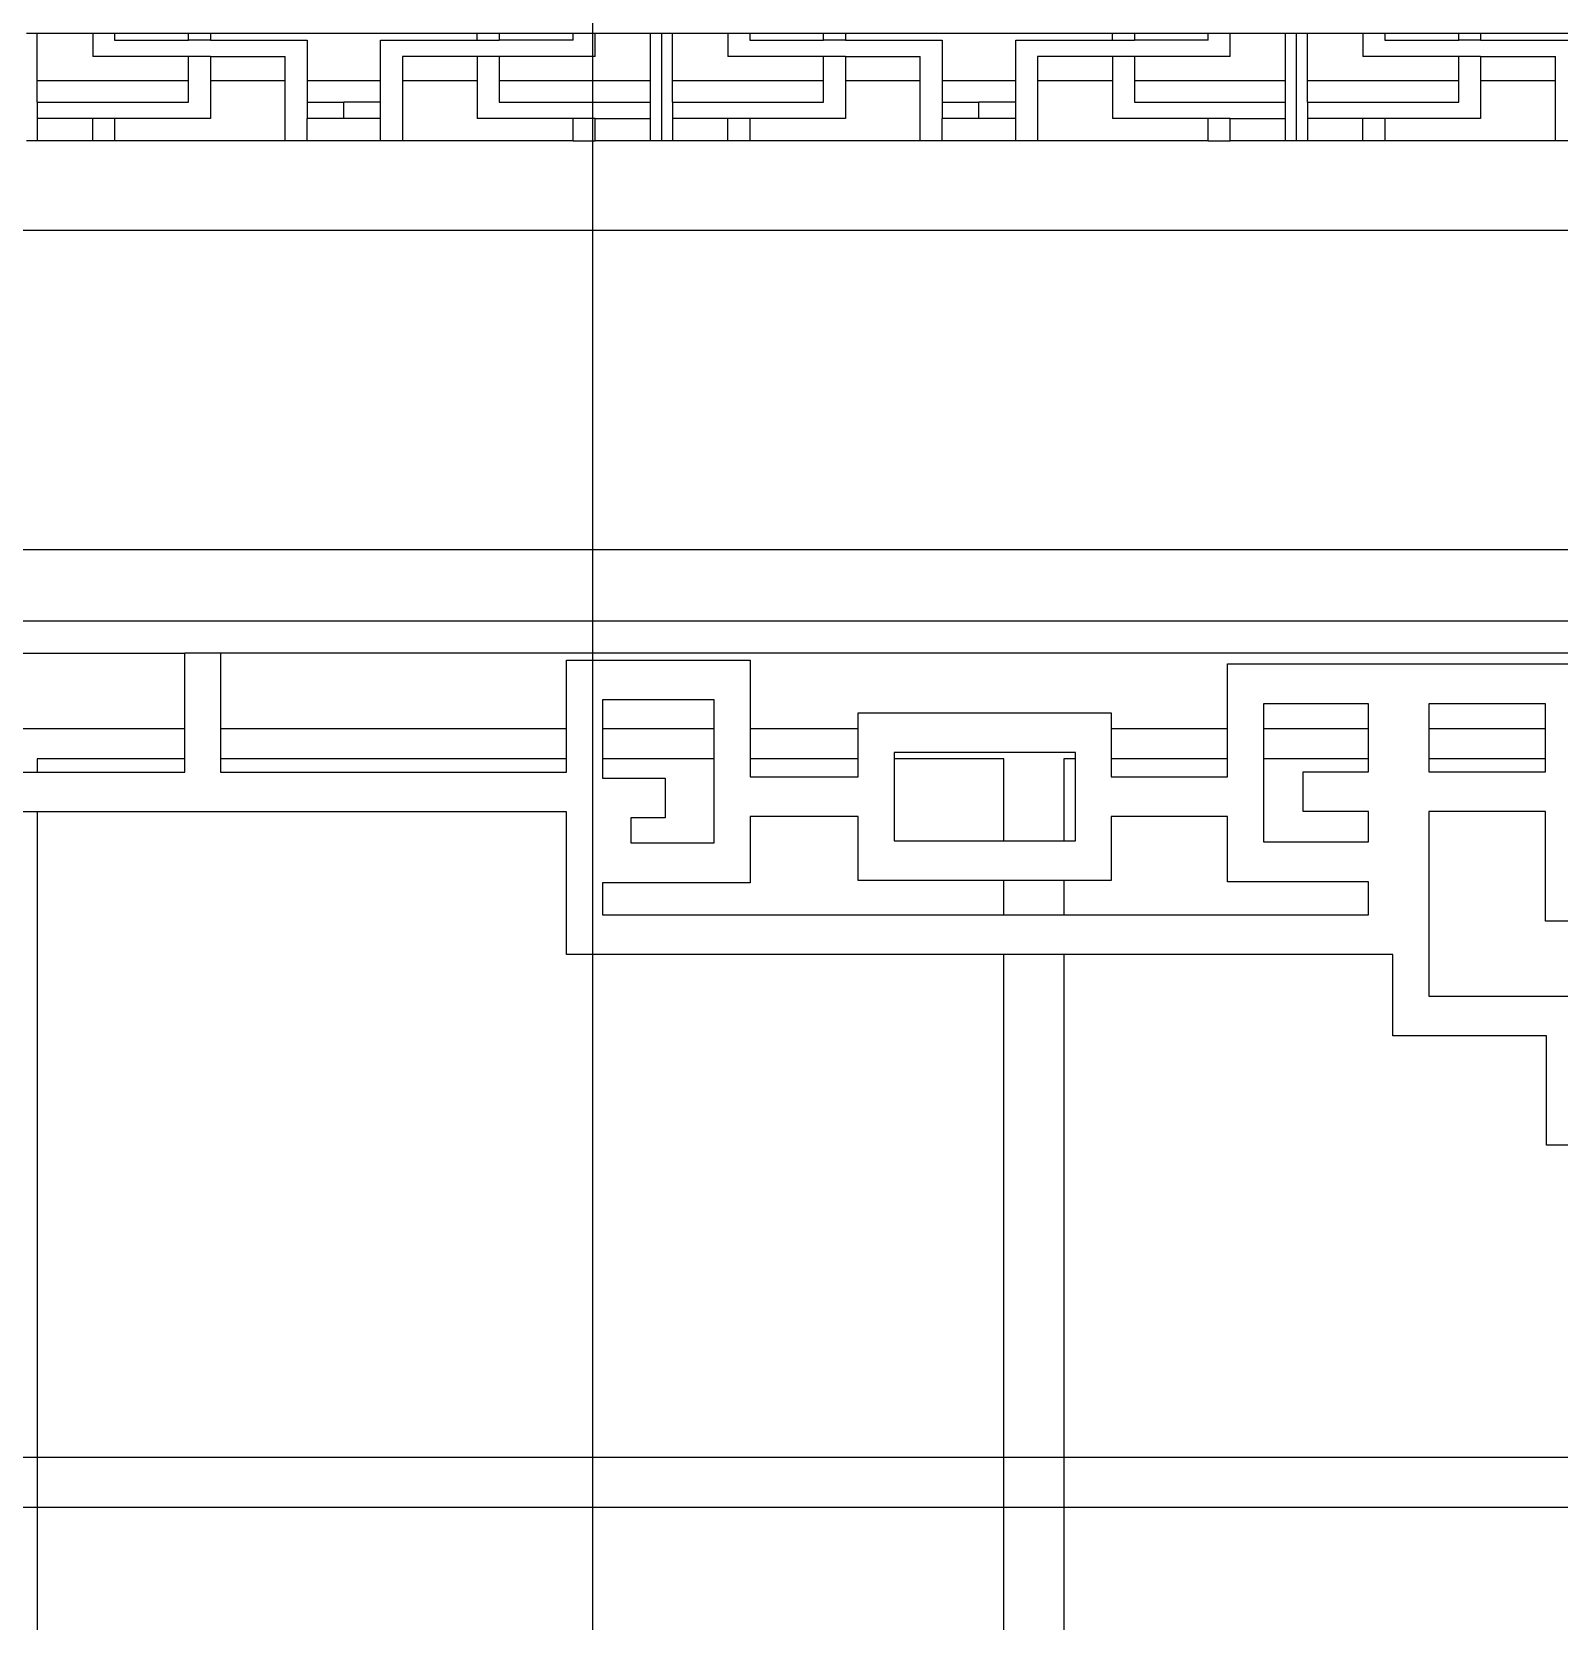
# Model space of a CAD drawing. Extents: x -24961 to 905641, y -154323 to 635957.
# Drawn here: x 412228 to 413759, y -117166 to -115573 of the extents above; entities that cross this region are included whole.
import ezdxf

# ---------------------------------------------------------------- set-up
doc = ezdxf.new("R2010")
doc.units = 0
doc.header["$LTSCALE"] = 1000
doc.header["$MEASUREMENT"] = 0
doc.layers.add('DIM_IDEN', color=3, linetype='Continuous')
doc.layers.add('窗', color=154, linetype='Continuous')

msp = doc.modelspace()

# ---------------------------------------------------------------- linework, layer by layer
for p, q in [((412222.2, -115574.5), (412233.2, -115574.5)), ((412233.2, -115621.9), (412233.2, -115574.5)), ((412233.2, -115574.5), (412288.7, -115574.5)), ((412288.7, -115574.5), (412288.7, -115598.1)), ((412288.7, -115574.5), (412310.7, -115574.5)), ((412310.7, -115574.5), (412310.7, -115581.6)), ((412310.7, -115574.5), (412384.7, -115574.5)), ((412310.7, -115581.6), (412384.7, -115581.6)), ((412384.7, -115581.6), (412384.7, -115574.5)), ((412384.7, -115574.5), (412406.7, -115574.5)), ((412406.7, -115581.6), (412384.7, -115581.6)), ((412406.7, -115574.5), (412406.7, -115581.6)), ((412406.7, -115574.5), (412674.1, -115574.5)), ((412406.7, -115581.6), (412503.6, -115581.6)), ((412503.6, -115581.6), (412503.6, -115621.9)), ((412577.2, -115581.6), (412674.1, -115581.6)), ((412577.2, -115621.9), (412577.2, -115581.6)), ((412674.1, -115581.6), (412674.1, -115574.5)), ((412674.1, -115574.5), (412696.2, -115574.5)), ((412674.1, -115581.6), (412696.2, -115581.6)), ((412696.2, -115574.5), (412696.2, -115581.6)), ((412696.2, -115574.5), (412770.1, -115574.5)), ((412770.1, -115581.6), (412696.2, -115581.6)), ((412770.1, -115581.6), (412770.1, -115574.5)), ((412770.1, -115574.5), (412792.2, -115574.5)), ((412792.2, -115598.1), (412792.2, -115574.5)), ((412792.2, -115574.5), (412847.7, -115574.5)), ((412847.7, -115621.9), (412847.7, -115574.5)), ((412847.7, -115574.5), (412858.7, -115574.5)), ((412858.7, -115574.5), (412858.7, -115682.4)), ((412858.7, -115574.5), (412869.7, -115574.5)), ((412869.7, -115621.9), (412869.7, -115574.5)), ((412869.7, -115574.5), (412925.2, -115574.5)), ((412925.2, -115574.5), (412925.2, -115598.1)), ((412925.2, -115574.5), (412947.3, -115574.5)), ((412947.3, -115574.5), (412947.3, -115581.6)), ((412947.3, -115574.5), (413021.2, -115574.5)), ((412947.3, -115581.6), (413021.2, -115581.6)), ((413021.2, -115581.6), (413021.2, -115574.5)), ((413021.2, -115574.5), (413043.3, -115574.5)), ((413043.3, -115581.6), (413021.2, -115581.6)), ((413043.3, -115574.5), (413043.3, -115581.6)), ((413043.3, -115574.5), (413310.7, -115574.5)), ((413043.3, -115581.6), (413140.2, -115581.6)), ((413140.2, -115581.6), (413140.2, -115621.9)), ((413213.8, -115581.6), (413310.7, -115581.6)), ((413213.8, -115621.9), (413213.8, -115581.6)), ((413310.7, -115581.6), (413310.7, -115574.5)), ((413310.7, -115574.5), (413332.8, -115574.5)), ((413310.7, -115581.6), (413332.8, -115581.6)), ((413332.8, -115574.5), (413332.8, -115581.6)), ((413332.8, -115574.5), (413406.7, -115574.5)), ((413406.7, -115581.6), (413332.8, -115581.6)), ((413406.7, -115581.6), (413406.7, -115574.5)), ((413406.7, -115574.5), (413428.8, -115574.5)), ((413428.8, -115598.1), (413428.8, -115574.5)), ((413428.8, -115574.5), (413484.2, -115574.5)), ((413484.2, -115621.9), (413484.2, -115574.5)), ((413484.2, -115574.5), (413495.3, -115574.5)), ((413495.3, -115682.4), (413495.3, -115574.5)), ((413495.3, -115574.5), (413506.3, -115574.5)), ((413506.3, -115621.9), (413506.3, -115574.5)), ((413506.3, -115574.5), (413561.8, -115574.5)), ((413561.8, -115574.5), (413561.8, -115598.1)), ((413561.8, -115574.5), (413583.8, -115574.5)), ((413583.8, -115574.5), (413583.8, -115581.6)), ((413583.8, -115574.5), (413657.8, -115574.5)), ((413583.8, -115581.6), (413657.8, -115581.6)), ((413657.8, -115581.6), (413657.8, -115574.5)), ((413657.8, -115574.5), (413679.8, -115574.5)), ((413679.8, -115581.6), (413657.8, -115581.6)), ((413679.8, -115574.5), (413679.8, -115581.6)), ((413679.8, -115574.5), (413947.2, -115574.5)), ((413679.8, -115581.6), (413776.8, -115581.6)), ((412384.7, -115598.1), (412288.7, -115598.1)), ((412406.7, -115598.1), (412384.7, -115598.1)), ((412384.7, -115621.9), (412384.7, -115598.1)), ((412406.7, -115598.1), (412406.7, -115621.9)), ((412406.7, -115598.1), (412481.6, -115598.1)), ((412481.6, -115621.9), (412481.6, -115598.1)), ((412674.1, -115598.1), (412599.3, -115598.1)), ((412599.3, -115598.1), (412599.3, -115621.9)), ((412696.2, -115598.1), (412674.1, -115598.1)), ((412674.1, -115598.1), (412674.1, -115621.9)), ((412792.2, -115598.1), (412696.2, -115598.1)), ((412696.2, -115598.1), (412696.2, -115621.9)), ((413021.2, -115598.1), (412925.2, -115598.1)), ((413043.3, -115598.1), (413021.2, -115598.1)), ((413021.2, -115621.9), (413021.2, -115598.1)), ((413043.3, -115598.1), (413043.3, -115621.9)), ((413043.3, -115598.1), (413118.1, -115598.1)), ((413118.1, -115621.9), (413118.1, -115598.1)), ((413310.7, -115598.1), (413235.8, -115598.1)), ((413235.8, -115598.1), (413235.8, -115621.9)), ((413332.8, -115598.1), (413310.7, -115598.1)), ((413310.7, -115598.1), (413310.7, -115621.9)), ((413428.8, -115598.1), (413332.8, -115598.1)), ((413332.8, -115598.1), (413332.8, -115621.9)), ((413657.8, -115598.1), (413561.8, -115598.1)), ((413679.8, -115598.1), (413657.8, -115598.1)), ((413657.8, -115621.9), (413657.8, -115598.1)), ((413679.8, -115598.1), (413679.8, -115621.9)), ((413679.8, -115598.1), (413754.7, -115598.1)), ((413754.7, -115621.9), (413754.7, -115598.1)), ((412233.2, -115621.9), (412384.7, -115621.9)), ((412233.2, -115643.7), (412233.2, -115621.9)), ((412384.7, -115643.7), (412384.7, -115621.9)), ((412406.7, -115621.9), (412481.6, -115621.9)), ((412406.7, -115621.9), (412406.7, -115660.2)), ((412481.6, -115682.4), (412481.6, -115621.9)), ((412503.6, -115621.9), (412577.2, -115621.9)), ((412503.6, -115621.9), (412503.6, -115643.7)), ((412577.2, -115643.7), (412577.2, -115621.9)), ((412599.3, -115621.9), (412674.1, -115621.9)), ((412599.3, -115621.9), (412599.3, -115682.4)), ((412674.1, -115621.9), (412674.1, -115660.2)), ((412696.2, -115621.9), (412847.7, -115621.9)), ((412696.2, -115621.9), (412696.2, -115643.7)), ((412847.7, -115643.7), (412847.7, -115621.9)), ((412869.7, -115621.9), (413021.2, -115621.9)), ((412869.7, -115643.7), (412869.7, -115621.9)), ((413021.2, -115643.7), (413021.2, -115621.9)), ((413043.3, -115621.9), (413118.1, -115621.9)), ((413043.3, -115621.9), (413043.3, -115660.2)), ((413118.1, -115682.4), (413118.1, -115621.9)), ((413140.2, -115621.9), (413213.8, -115621.9)), ((413140.2, -115621.9), (413140.2, -115643.7)), ((413213.8, -115643.7), (413213.8, -115621.9)), ((413235.8, -115621.9), (413310.7, -115621.9)), ((413235.8, -115621.9), (413235.8, -115682.4)), ((413310.7, -115621.9), (413310.7, -115660.2)), ((413332.8, -115621.9), (413484.2, -115621.9)), ((413332.8, -115621.9), (413332.8, -115643.7)), ((413484.2, -115643.7), (413484.2, -115621.9)), ((413506.3, -115621.9), (413657.8, -115621.9)), ((413506.3, -115643.7), (413506.3, -115621.9)), ((413657.8, -115643.7), (413657.8, -115621.9)), ((413679.8, -115621.9), (413754.7, -115621.9)), ((413679.8, -115621.9), (413679.8, -115660.2)), ((413754.7, -115682.4), (413754.7, -115621.9)), ((412233.2, -115643.7), (412233.2, -115660.2)), ((412233.2, -115643.7), (412384.7, -115643.7)), ((412503.6, -115643.7), (412503.6, -115660.2)), ((412503.6, -115643.7), (412540.4, -115643.7)), ((412577.2, -115643.7), (412540.4, -115643.7)), ((412540.4, -115660.2), (412540.4, -115643.7)), ((412577.2, -115660.2), (412577.2, -115643.7)), ((412696.2, -115643.7), (412847.7, -115643.7)), ((412847.7, -115660.2), (412847.7, -115643.7)), ((412869.7, -115643.7), (412869.7, -115660.2)), ((412869.7, -115643.7), (413021.2, -115643.7)), ((413140.2, -115643.7), (413140.2, -115660.2)), ((413140.2, -115643.7), (413177, -115643.7)), ((413213.8, -115643.7), (413177, -115643.7)), ((413177, -115660.2), (413177, -115643.7)), ((413213.8, -115660.2), (413213.8, -115643.7)), ((413332.8, -115643.7), (413484.2, -115643.7)), ((413484.2, -115660.2), (413484.2, -115643.7)), ((413506.3, -115643.7), (413506.3, -115660.2)), ((413506.3, -115643.7), (413657.8, -115643.7)), ((412233.2, -115660.2), (412233.2, -115682.4)), ((412288.7, -115660.2), (412233.2, -115660.2)), ((412310.7, -115660.2), (412288.7, -115660.2)), ((412288.7, -115682.4), (412288.7, -115660.2)), ((412406.7, -115660.2), (412310.7, -115660.2)), ((412310.7, -115660.2), (412310.7, -115682.4)), ((412503.6, -115682.4), (412503.6, -115660.2)), ((412540.4, -115660.2), (412503.6, -115660.2)), ((412577.2, -115660.2), (412540.4, -115660.2)), ((412577.2, -115682.4), (412577.2, -115660.2)), ((412770.1, -115660.2), (412674.1, -115660.2)), ((412770.1, -115682.4), (412770.1, -115660.2)), ((412792.2, -115660.2), (412770.1, -115660.2)), ((412792.2, -115660.2), (412847.7, -115660.2)), ((412792.2, -115682.4), (412792.2, -115660.2)), ((412847.7, -115682.4), (412847.7, -115660.2)), ((412869.7, -115660.2), (412869.7, -115682.4)), ((412925.2, -115660.2), (412869.7, -115660.2)), ((412947.3, -115660.2), (412925.2, -115660.2)), ((412925.2, -115682.4), (412925.2, -115660.2)), ((413043.3, -115660.2), (412947.3, -115660.2)), ((412947.3, -115660.2), (412947.3, -115682.4)), ((413140.2, -115682.4), (413140.2, -115660.2)), ((413177, -115660.2), (413140.2, -115660.2)), ((413213.8, -115660.2), (413177, -115660.2)), ((413213.8, -115682.4), (413213.8, -115660.2)), ((413406.7, -115660.2), (413310.7, -115660.2)), ((413406.7, -115682.4), (413406.7, -115660.2)), ((413428.8, -115660.2), (413406.7, -115660.2)), ((413428.8, -115660.2), (413484.2, -115660.2)), ((413428.8, -115682.4), (413428.8, -115660.2)), ((413484.2, -115682.4), (413484.2, -115660.2)), ((413506.3, -115660.2), (413506.3, -115682.4)), ((413561.8, -115660.2), (413506.3, -115660.2)), ((413583.8, -115660.2), (413561.8, -115660.2)), ((413561.8, -115682.4), (413561.8, -115660.2)), ((413679.8, -115660.2), (413583.8, -115660.2)), ((413583.8, -115660.2), (413583.8, -115682.4)), ((412233.2, -115682.4), (412222.2, -115682.4)), ((412288.7, -115682.4), (412233.2, -115682.4)), ((412310.7, -115682.4), (412288.7, -115682.4)), ((412481.6, -115682.4), (412310.7, -115682.4)), ((412503.6, -115682.4), (412481.6, -115682.4)), ((412577.2, -115682.4), (412503.6, -115682.4)), ((412599.3, -115682.4), (412577.2, -115682.4)), ((412770.1, -115682.4), (412599.3, -115682.4)), ((412770.1, -115682.4), (412792.2, -115682.4)), ((412847.7, -115682.4), (412792.2, -115682.4)), ((412858.7, -115682.4), (412847.7, -115682.4)), ((412869.7, -115682.4), (412858.7, -115682.4)), ((412925.2, -115682.4), (412869.7, -115682.4)), ((412947.3, -115682.4), (412925.2, -115682.4)), ((413118.1, -115682.4), (412947.3, -115682.4)), ((413140.2, -115682.4), (413118.1, -115682.4)), ((413213.8, -115682.4), (413140.2, -115682.4)), ((413235.8, -115682.4), (413213.8, -115682.4)), ((413406.7, -115682.4), (413235.8, -115682.4)), ((413406.7, -115682.4), (413428.8, -115682.4)), ((413484.2, -115682.4), (413428.8, -115682.4)), ((413495.3, -115682.4), (413484.2, -115682.4)), ((413506.3, -115682.4), (413495.3, -115682.4)), ((413561.8, -115682.4), (413506.3, -115682.4)), ((413583.8, -115682.4), (413561.8, -115682.4)), ((413754.7, -115682.4), (413583.8, -115682.4)), ((413776.8, -115682.4), (413754.7, -115682.4)), ((410224.4, -115771.9), (414185.7, -115771.9)), ((412203.2, -116091.9), (414185.7, -116091.9)), ((414120.4, -116163.9), (412203.2, -116163.9)), ((412203.2, -116195.9), (412380.9, -116195.9)), ((412380.9, -116271.9), (412380.9, -116195.9)), ((412416.8, -116195.9), (412380.9, -116195.9)), ((412416.8, -116195.9), (412416.8, -116271.9)), ((414028.2, -116195.9), (412416.8, -116195.9)), ((412763.7, -116202.8), (412947.7, -116202.8)), ((412763.7, -116271.9), (412763.7, -116202.8)), ((412947.7, -116202.8), (412947.7, -116271.9)), ((413426.2, -116206.6), (413780.8, -116206.6)), ((413426.2, -116271.9), (413426.2, -116206.6)), ((412911.7, -116242.8), (412799.6, -116242.8)), ((412799.6, -116242.8), (412799.6, -116271.9)), ((412911.7, -116271.9), (412911.7, -116242.8)), ((413056, -116255.6), (413309.6, -116255.6)), ((413056, -116271.9), (413056, -116255.6)), ((413309.6, -116255.6), (413309.6, -116271.9)), ((413567.3, -116246.6), (413462.1, -116246.6)), ((413462.1, -116246.6), (413462.1, -116271.9)), ((413567.3, -116271.9), (413567.3, -116246.6)), ((413744.9, -116246.6), (413627.9, -116246.6)), ((413627.9, -116246.6), (413627.9, -116271.9)), ((413744.9, -116271.9), (413744.9, -116246.6)), ((412380.9, -116271.9), (412025.5, -116271.9)), ((412380.9, -116301.9), (412380.9, -116271.9)), ((412763.7, -116271.9), (412416.8, -116271.9)), ((412416.8, -116271.9), (412416.8, -116301.9)), ((412763.7, -116301.9), (412763.7, -116271.9)), ((412911.7, -116271.9), (412799.6, -116271.9)), ((412799.6, -116271.9), (412799.6, -116301.9)), ((412911.7, -116301.9), (412911.7, -116271.9)), ((413056, -116271.9), (412947.7, -116271.9)), ((412947.7, -116271.9), (412947.7, -116301.9)), ((413056, -116301.9), (413056, -116271.9)), ((413426.2, -116271.9), (413309.6, -116271.9)), ((413309.6, -116271.9), (413309.6, -116301.9)), ((413426.2, -116301.9), (413426.2, -116271.9)), ((413567.3, -116271.9), (413462.1, -116271.9)), ((413462.1, -116271.9), (413462.1, -116301.9)), ((413567.3, -116301.9), (413567.3, -116271.9)), ((413744.9, -116271.9), (413627.9, -116271.9)), ((413627.9, -116271.9), (413627.9, -116301.9)), ((413744.9, -116301.9), (413744.9, -116271.9)), ((412380.9, -116301.9), (412233.2, -116301.9)), ((412233.2, -116301.9), (412233.2, -116315.1)), ((412380.9, -116315.1), (412380.9, -116301.9)), ((412763.7, -116301.9), (412416.8, -116301.9)), ((412416.8, -116301.9), (412416.8, -116315.1)), ((412763.7, -116315.1), (412763.7, -116301.9)), ((412911.7, -116301.9), (412799.6, -116301.9)), ((412799.6, -116301.9), (412799.6, -116321.1)), ((412911.7, -116386.1), (412911.7, -116301.9)), ((413056, -116301.9), (412947.7, -116301.9)), ((412947.7, -116301.9), (412947.7, -116319.8)), ((413056, -116319.8), (413056, -116301.9)), ((413273.7, -116295.6), (413091.9, -116295.6)), ((413091.9, -116295.6), (413091.9, -116301.9)), ((413202, -116301.9), (413091.9, -116301.9)), ((413091.9, -116301.9), (413091.9, -116383.9)), ((413202, -116383.9), (413202, -116301.9)), ((413262.2, -116301.9), (413262.2, -116383.9)), ((413273.7, -116301.9), (413262.2, -116301.9)), ((413273.7, -116301.9), (413273.7, -116295.6)), ((413273.7, -116383.9), (413273.7, -116301.9)), ((413426.2, -116301.9), (413309.6, -116301.9)), ((413309.6, -116301.9), (413309.6, -116319.8)), ((413426.2, -116319.8), (413426.2, -116301.9)), ((413567.3, -116301.9), (413462.1, -116301.9)), ((413462.1, -116301.9), (413462.1, -116385)), ((413567.3, -116314.8), (413567.3, -116301.9)), ((413744.9, -116301.9), (413627.9, -116301.9)), ((413627.9, -116301.9), (413627.9, -116314.8)), ((413744.9, -116314.8), (413744.9, -116301.9)), ((412203.2, -116315.1), (412233.2, -116315.1)), ((412233.2, -116315.1), (412380.9, -116315.1)), ((412416.8, -116315.1), (412763.7, -116315.1)), ((412947.7, -116319.8), (413056, -116319.8)), ((413309.6, -116319.8), (413426.2, -116319.8)), ((413501.9, -116314.8), (413567.3, -116314.8)), ((413501.9, -116354.8), (413501.9, -116314.8)), ((413627.9, -116314.8), (413744.9, -116314.8)), ((412799.6, -116321.1), (412862.5, -116321.1)), ((412862.5, -116321.1), (412862.5, -116361.1)), ((412233.2, -116355.1), (412203.2, -116355.1)), ((412763.7, -116355.1), (412233.2, -116355.1)), ((412763.7, -116498.1), (412763.7, -116355.1)), ((412828.1, -116361.1), (412828.1, -116386.1)), ((412862.5, -116361.1), (412828.1, -116361.1)), ((412947.7, -116359.8), (412947.7, -116426.1)), ((413056, -116359.8), (412947.7, -116359.8)), ((413056, -116423.9), (413056, -116359.8)), ((413309.6, -116359.8), (413309.6, -116423.9)), ((413426.2, -116359.8), (413309.6, -116359.8)), ((413426.2, -116425), (413426.2, -116359.8)), ((413567.3, -116354.8), (413501.9, -116354.8)), ((413567.3, -116385), (413567.3, -116354.8)), ((413627.9, -116354.8), (413627.9, -116539.6)), ((413744.9, -116354.8), (413627.9, -116354.8)), ((413744.9, -116464.6), (413744.9, -116354.8)), ((412828.1, -116386.1), (412911.7, -116386.1)), ((413091.9, -116383.9), (413202, -116383.9)), ((413202, -116383.9), (413262.2, -116383.9)), ((413262.2, -116383.9), (413273.7, -116383.9)), ((413462.1, -116385), (413567.3, -116385)), ((412799.6, -116426.1), (412799.6, -116458.1)), ((412947.7, -116426.1), (412799.6, -116426.1)), ((413202, -116423.9), (413056, -116423.9)), ((413202, -116458.1), (413202, -116423.9)), ((413262.2, -116423.9), (413202, -116423.9)), ((413262.2, -116423.9), (413262.2, -116458.1)), ((413309.6, -116423.9), (413262.2, -116423.9)), ((413567.3, -116425), (413426.2, -116425)), ((413567.3, -116458.1), (413567.3, -116425)), ((412799.6, -116458.1), (413202, -116458.1)), ((413202, -116458.1), (413262.2, -116458.1)), ((413262.2, -116458.1), (413567.3, -116458.1)), ((413893.4, -116464.6), (413744.9, -116464.6)), ((413202, -116498.1), (412763.7, -116498.1)), ((413262.2, -116498.1), (413202, -116498.1)), ((413591.9, -116498.1), (413262.2, -116498.1)), ((413591.9, -116579.6), (413591.9, -116498.1)), ((413627.9, -116539.6), (413893.4, -116539.6)), ((413745.8, -116579.6), (413591.9, -116579.6)), ((413745.8, -116688.9), (413745.8, -116579.6)), ((413893.4, -116688.9), (413745.8, -116688.9))]:
    msp.add_line(p, q)
at = {"layer": 'DIM_IDEN', "linetype": 'Continuous'}
msp.add_line((412789.5, -102691.7), (412789.5, -121686.2), dxfattribs=at)
at = {"layer": '窗'}
for p, q in [((412233.2, -116355.1), (412233.2, -117001.9)), ((413202, -117001.9), (413202, -116498.1)), ((413262.2, -116498.1), (413262.2, -117001.9)), ((412172.9, -117001.9), (412233.2, -117001.9)), ((412233.2, -117001.9), (412233.2, -117051.9)), ((412233.2, -117001.9), (413202, -117001.9)), ((413202, -117051.9), (413202, -117001.9)), ((413202, -117001.9), (413262.2, -117001.9)), ((413262.2, -117001.9), (413262.2, -117051.9)), ((413262.2, -117001.9), (414028.2, -117001.9)), ((412172.9, -117051.9), (412233.2, -117051.9)), ((412233.2, -117051.9), (413202, -117051.9)), ((412233.2, -117051.9), (412233.2, -120091.9)), ((413202, -120091.9), (413202, -117051.9)), ((413202, -117051.9), (413262.2, -117051.9)), ((413262.2, -117051.9), (414028.2, -117051.9)), ((413262.2, -117051.9), (413262.2, -120091.9))]:
    msp.add_line(p, q, dxfattribs=at)

doc.saveas('drawing.dxf')
